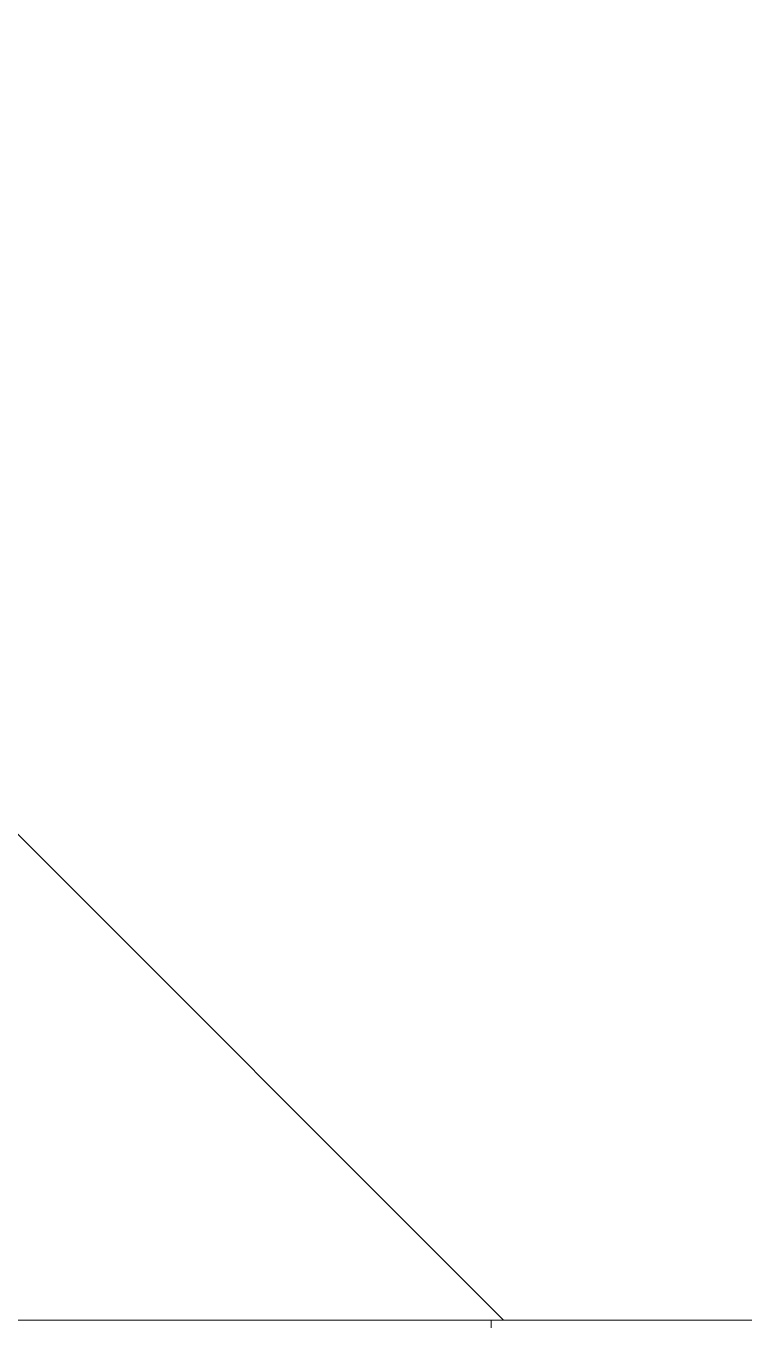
# Model space of a CAD drawing. Header units: millimetres. Extents: x -164500 to 426394, y -23753 to 102118.
# Drawn here: x 164278.4 to 164322.8, y 85439.4 to 85519.4 of the extents above; entities that cross this region are included whole.
import ezdxf

# ---------------------------------------------------------------- set-up
doc = ezdxf.new("R2010")
doc.units = ezdxf.units.MM
doc.layers.add('A-DOOR-1', color=7, linetype='Continuous', lineweight=5, true_color=0xc0c0c0)
doc.layers.add('A-DOOR-FRAM-1', color=7, linetype='Continuous', lineweight=5, true_color=0xc0c0c0)
doc.layers.add('A-WALL', color=7, linetype='Continuous', lineweight=5)
doc.layers.add('I-WALL', color=7, linetype='Continuous', lineweight=5)

# ---------------------------------------------------------------- blocks, each defined once
blk = doc.blocks.new('110_Дверь_СКБ_1Ст_Внутренняя1 - Д-4 1100x2100h_су мгн-V344-Объем проектирования 2 этажа')
at = {"layer": 'A-DOOR-FRAM-1'}
for p, q in [((-567.5, 108), (-567.5, 100)), ((-567.5, 100), (-497.5, 100))]:
    blk.add_line(p, q, dxfattribs=at)
blk = doc.blocks.new('2floor')
at = {"layer": 'I-WALL'}
h = blk.add_hatch(dxfattribs=at)
h.set_pattern_fill('FP_23', color=256, style=0, pattern_type=2)
h.set_pattern_definition([(135, (148772.12, 0), (-141.4214, -141.4214), [])])
h.paths.add_polyline_path([(168482.123, 10900), (168482.123, 11100), (165757.123, 11100), (165757.123, 10900), (168398.033, 10900)])
h.paths.add_polyline_path([(163147.123, 10900), (163177.123, 10900), (163177.123, 11100), (162982.123, 11100), (162982.123, 10900)])
h.paths.add_polyline_path([(164277.123, 10900), (164657.123, 10900), (164657.123, 11100), (164277.123, 11100), (164277.123, 11084.262)])
at = {"layer": 'A-WALL'}
blk.add_line((164307.123, 10900), (164627.123, 10900), dxfattribs=at)
at = {"layer": 'A-DOOR-1', "rotation": 180}
blk.add_blockref('110_Дверь_СКБ_1Ст_Внутренняя1 - Д-4 1100x2100h_су мгн-V344-Объем проектирования 2 этажа', (163739.623, 11000), dxfattribs=at)

msp = doc.modelspace()

# ---------------------------------------------------------------- block references
msp.add_blockref('2floor', (0, 74539.358))

doc.saveas('drawing.dxf')
